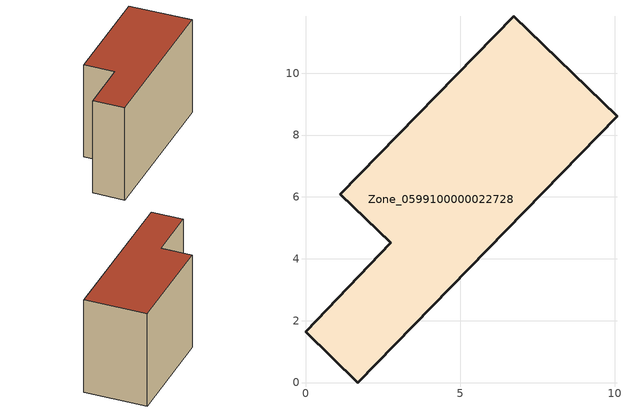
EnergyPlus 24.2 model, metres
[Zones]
Zone_0599100000022728
 floor ground (C_G): 0,1.64 2.76,4.51 1.13,6.08 6.73,11.83 10.07,8.6 1.69,0 z0
 wall outside (C_F): 2.76,4.51 0,1.64 1.69,0 10.07,8.6 6.73,11.83 1.13,6.08 2.76,4.51 z0:7.36
 roof outside (C_R): 6.73,11.83 1.13,6.08 2.76,4.51 0,1.64 1.69,0 10.07,8.6 z7.36
[BUILDING]
Pand.0599100000022728: North Axis=0; Terrain=City; Loads Convergence Tolerance Value=0.04; Temperature Convergence Tolerance Value=0.4; Solar Distribution=FullExterior; Maximum Number of Warmup Days=25; Minimum Number of Warmup Days=1
[Site:Location]
Rotterdam.The.Hague.AP_ZH_NLD Design_Conditions: Latitude=51.96; Longitude=4.45; Time Zone=1; Elevation=-4.5
[SITE:GROUNDTEMPERATURE:BUILDINGSURFACE]
18, 18, 18, 18, 18, 18, 18, 18, 18, 18, 18, 18
[MATERIAL] Thermal Absorptance=0.9; Solar Absorptance=0.7; Visible Absorptance=0.7
Name | Roughness | Thickness | Conductivity | Density | Specific Heat
G.TI.1946 | MediumSmooth | 0.15 | 1 | 540 | 1210
F.TI.1946 | Rough | 0.3 | 0.857143 | 1920 | 840
R.TI.1946 | MediumRough | 0.2 | 0.1 | 1500 | 1000
[CONSTRUCTION]
C_G: G.TI.1946
C_F: F.TI.1946
C_R: R.TI.1946
[ZONE]
Zone_0599100000022728: Type=1; Multiplier=1; Ceiling Height=Autocalculate; Volume=Autocalculate; Floor Area=autocalculate; Part of Total Floor Area=Yes
[ZONEINFILTRATION:DESIGNFLOWRATE]
Infil_Zone_0599100000022728: Zone or ZoneList or Space or SpaceList=Zone_0599100000022728; Schedule=AlwaysOn; Design Flow Rate Calculation Method=Flow/Area; Flow Rate per Floor Area=0.003; Constant Term Coefficient=1; Temperature Term Coefficient=0; Velocity Term Coefficient=0; Velocity Squared Term Coefficient=0
[HVACTEMPLATE:ZONE:IDEALLOADSAIRSYSTEM]
Zone_0599100000022728: Maximum Heating Supply Air Temperature=50; Minimum Cooling Supply Air Temperature=13; Maximum Heating Supply Air Humidity Ratio=0.0156; Minimum Cooling Supply Air Humidity Ratio=0.0077; Heating Limit=NoLimit; Cooling Limit=NoLimit; Dehumidification Control Type=ConstantSensibleHeatRatio; Cooling Sensible Heat Ratio=0.7; Dehumidification Setpoint=60; Humidification Control Type=None; Humidification Setpoint=30; Outdoor Air Method=None; Outdoor Air Flow Rate per Person=0.00944; Outdoor Air Flow Rate per Zone Floor Area=0; Outdoor Air Flow Rate per Zone=0; Demand Controlled Ventilation Type=None; Outdoor Air Economizer Type=NoEconomizer; Heat Recovery Type=None; Sensible Heat Recovery Effectiveness=0.7; Latent Heat Recovery Effectiveness=0.65
[ZONECONTROL:THERMOSTAT]
ThermostatControl_Zone_0599100000022728: Zone or ZoneList=Zone_0599100000022728; Control Type Schedule=DualSetpointControlType; Control 1=Thermostat_Zone_0599100000022728; Temperature Difference Between Cutout And Setpoint=0
[THERMOSTATSETPOINT:DUALSETPOINT]
Thermostat_Zone_0599100000022728: Heating Setpoint Temperature Schedule=HeatingSetpoint_Zone_0599100000022728; Cooling Setpoint Temperature Schedule=CoolingSetpoint_Zone_0599100000022728
[SCHEDULE:COMPACT]
HeatingSetpoint_Zone_0599100000022728: Through: 12/31, For: AllDays, Until: 24:00, 21
CoolingSetpoint_Zone_0599100000022728: Through: 12/31, For: AllDays, Until: 24:00, 24
DualSetpointControlType: Through: 12/31, For: AllDays, Until: 24:00, 4
AlwaysOn: Through: 12/31, For: AllDays, Until: 24:00, 1
